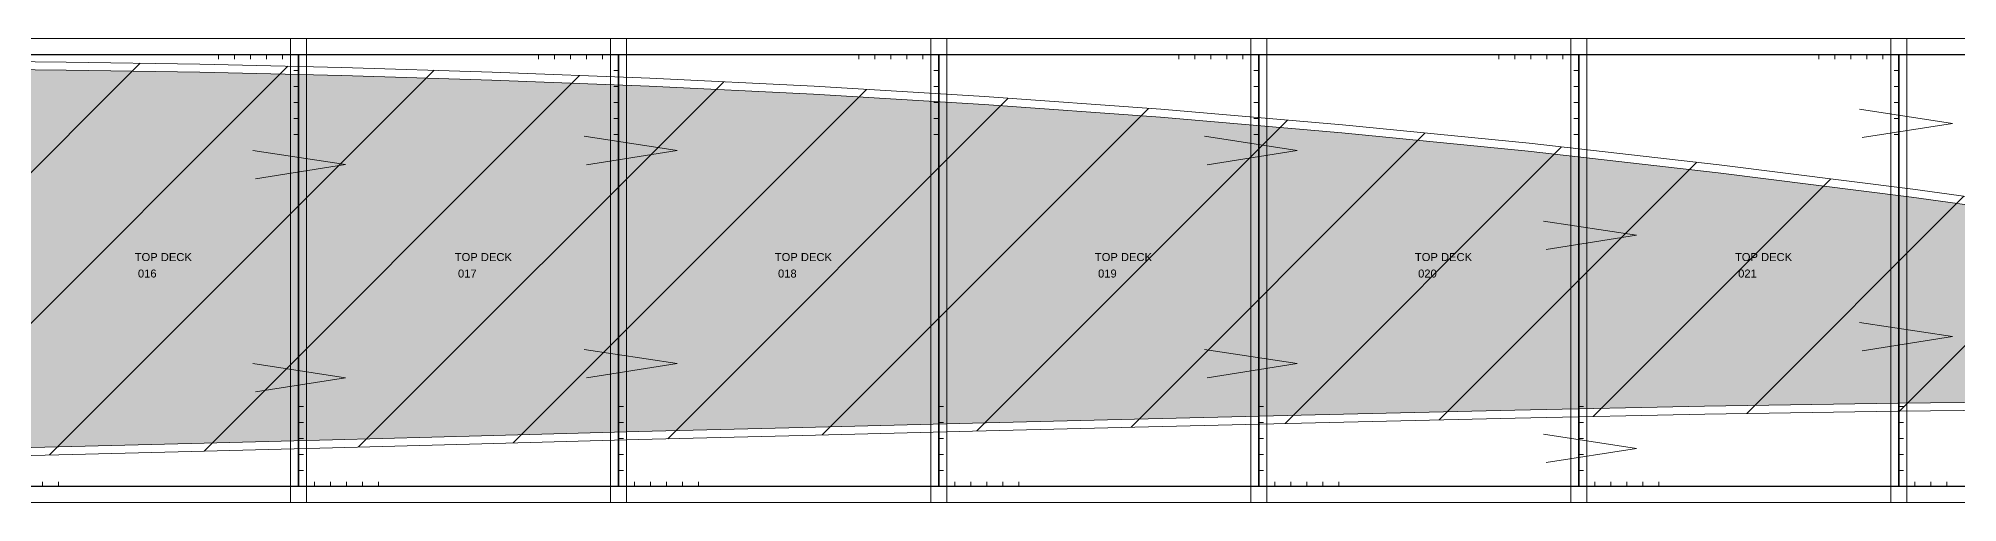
# Model space of a CAD drawing. Header units: millimetres. Extents: x -751 to 39822, y -9875 to 9310.
# Drawn here: x 22264 to 23463, y 9020 to 9310 of the extents above; entities that cross this region are included whole.
import ezdxf
from ezdxf.enums import TextEntityAlignment as Align

# ---------------------------------------------------------------- set-up
doc = ezdxf.new("R2010")
doc.units = ezdxf.units.MM
doc.header["$MEASUREMENT"] = 0
doc.layers.get('0').update_dxf_attribs({"lineweight": 0})
doc.layers.add('print', color=3, linetype='Continuous', lineweight=0)
doc.styles.get("Standard").update_dxf_attribs({"font": 'arial.ttf'})

# ---------------------------------------------------------------- blocks, each defined once
blk = doc.blocks.new('top hull')
h = blk.add_hatch()
h.set_pattern_fill('user', color=252, scale=66.505, angle=45, style=0, pattern_type=0)
h.set_pattern_definition([(45, (-19226.736, -9029.57), (-47.02614, 47.02614), [])])
h.paths.add_polyline_path([(5199.7, 0.2), (5079.7, 30.9), (4954.7, 59.3), (4829.5, 85.1), (4704.3, 108.7), (4579.4, 130.5), (4454.9, 150.5), (4331.2, 169), (4208.7, 185.8), (4087.8, 201), (3968.9, 214.5), (3852.4, 226), (3738.9, 235.7), (3628.7, 243.7), (3522.1, 250.1), (3419.4, 255.1), (3320.9, 259), (3227.1, 261.8), (3138.3, 263.8), (3054.8, 265.2), (2977, 266), (2905.2, 266.6), (2839.6, 267), (2780.2, 267.3), (2726.3, 267.6), (2677.4, 267.8), (2633.1, 268), (2592.7, 268.1), (2555.7, 268.2), (2521.6, 268.2), (2489.8, 268.1), (2459.8, 268.1), (2431.2, 268), (2403.2, 267.8), (2375.7, 267.7), (2348, 267.5), (2319.8, 267.3), (2290.7, 267.1), (2260.3, 267), (2228.2, 266.8), (2193.9, 266.7), (2157.1, 266.6), (2117.3, 266.5), (2074.1, 266.5), (2027.1, 266.5), (1975.8, 266.3), (1919.6, 265.6), (1858.1, 264.3), (1790.6, 262.2), (1716.8, 259), (1636, 254.6), (1547.9, 248.8), (1451.8, 241.3), (1347.2, 232), (1233.8, 220.7), (1112.6, 207.4), (985.9, 192.3), (855.8, 175.8), (724.3, 158.1), (593.6, 139.4), (465.8, 119.9), (343, 99.8), (227.3, 79.5), (120.5, 59.1), (25.5, 39.1), (119.8, 40.8), (226.1, 41.9), (341.3, 42.5), (463.4, 42.7), (590.4, 42.4), (720.3, 41.8), (850.9, 40.9), (980.3, 39.8), (1106.2, 38.6), (1226.6, 37.4), (1339.5, 36.1), (1443.6, 35), (1539.4, 33.9), (1627.5, 32.8), (1708.2, 31.7), (1782.2, 30.7), (1850, 29.7), (1912, 28.7), (1968.9, 27.7), (2021.1, 26.7), (2069.2, 25.6), (2113.7, 24.4), (2155.1, 23.2), (2193.5, 21.9), (2229.5, 20.5), (2263.4, 19.2), (2295.4, 17.8), (2326, 16.4), (2355.5, 15.1), (2384.3, 13.9), (2412.5, 12.8), (2440.8, 11.9), (2469.3, 11.1), (2498.7, 10.6), (2529.6, 10.2), (2562.6, 10.2), (2598.3, 10.3), (2637.3, 10.7), (2680.1, 11.3), (2727.5, 12.1), (2779.9, 13.2), (2838, 14.5), (2902.3, 16.1), (2973.2, 17.9), (3050.2, 19.9), (3133, 22), (3221.2, 24.3), (3314.5, 26.8), (3412.5, 29.4), (3514.9, 32), (3621.2, 34.7), (3731.1, 37.4), (3844.2, 40.1), (3960.2, 42.8), (4078.7, 45.3), (4199.4, 47.2), (4321.7, 48.4), (4445.6, 48.5), (4570.6, 47), (4696.4, 43.6), (4822.9, 37.8), (4949.9, 28.9), (5077.1, 16.4)])
blk.add_hatch(color=255).paths.add_polyline_path([(5077.7, 21.3), (5078.5, 26), (4953.6, 54.4), (4828.5, 80.2), (4703.5, 103.8), (4578.6, 125.6), (4454.1, 145.6), (4330.5, 164), (4208, 180.9), (4087.2, 196), (3968.3, 209.5), (3852, 221), (3738.6, 230.7), (3628.4, 238.7), (3521.8, 245.1), (3419.1, 250.2), (3320.8, 254), (3227, 256.8), (3138.2, 258.8), (3054.8, 260.2), (2976.9, 261), (2905.1, 261.6), (2839.6, 262), (2780.1, 262.3), (2726.3, 262.6), (2677.4, 262.8), (2633, 263), (2592.6, 263.1), (2555.7, 263.2), (2521.6, 263.2), (2489.8, 263.1), (2459.9, 263.1), (2431.2, 263), (2403.3, 262.8), (2375.7, 262.7), (2348, 262.5), (2319.8, 262.3), (2290.8, 262.1), (2260.3, 262), (2228.2, 261.8), (2193.9, 261.7), (2157.1, 261.6), (2117.3, 261.5), (2074.1, 261.5), (2027.1, 261.5), (1975.8, 261.3), (1919.7, 260.6), (1858.2, 259.3), (1790.8, 257.2), (1717, 254), (1636.4, 249.6), (1548.2, 243.8), (1452.2, 236.3), (1347.6, 227), (1234.3, 215.7), (1113.2, 202.4), (986.5, 187.4), (856.4, 170.9), (725, 153.2), (594.3, 134.4), (466.6, 114.9), (343.9, 94.9), (228.2, 74.6), (121.5, 54.2), (77.7, 45), (119.7, 45.8), (226.1, 46.9), (341.3, 47.5), (463.4, 47.7), (590.4, 47.4), (720.3, 46.8), (851, 45.9), (980.3, 44.8), (1106.2, 43.6), (1226.7, 42.4), (1339.5, 41.1), (1443.7, 40), (1539.5, 38.9), (1627.5, 37.8), (1708.3, 36.7), (1782.3, 35.7), (1850.1, 34.7), (1912.1, 33.7), (1969, 32.7), (2021.3, 31.7), (2069.4, 30.6), (2113.9, 29.4), (2155.2, 28.2), (2193.7, 26.9), (2229.7, 25.5), (2263.6, 24.2), (2295.7, 22.8), (2326.3, 21.4), (2355.8, 20.1), (2384.5, 18.9), (2412.7, 17.8), (2440.9, 16.8), (2469.4, 16.1), (2498.8, 15.6), (2529.7, 15.2), (2562.6, 15.2), (2598.3, 15.3), (2637.2, 15.7), (2680, 16.3), (2727.4, 17.1), (2779.8, 18.2), (2837.9, 19.5), (2902.2, 21.1), (2973, 22.9), (3050, 24.8), (3132.8, 27), (3221.1, 29.3), (3314.4, 31.8), (3412.4, 34.4), (3514.8, 37), (3621.1, 39.7), (3731, 42.4), (3844.1, 45.1), (3960.1, 47.8), (4078.6, 50.3), (4199.3, 52.2), (4321.7, 53.4), (4445.6, 53.5), (4570.7, 52), (4696.6, 48.6), (4823.2, 42.8), (4950.3, 33.9), (5077.7, 21.3), (5078.5, 26)], flags=0)
for p, q in [((3150, 270), (3150, 267)), ((3160, 270), (3160, 267)), ((3170, 270), (3170, 267)), ((3180, 270), (3180, 267)), ((3190, 270), (3190, 267)), ((3200, 270), (3200, 260)), ((3350, 270), (3350, 267)), ((3360, 270), (3360, 267)), ((3370, 270), (3370, 267)), ((3380, 270), (3380, 267)), ((3390, 270), (3390, 267)), ((3400, 270), (3400, 260)), ((3550, 270), (3550, 267)), ((3560, 270), (3560, 267)), ((3570, 270), (3570, 267)), ((3580, 270), (3580, 267)), ((3590, 270), (3590, 267)), ((3600, 270), (3600, 260)), ((3750, 270), (3750, 267)), ((3760, 270), (3760, 267)), ((3770, 270), (3770, 267)), ((3780, 270), (3780, 267)), ((3790, 270), (3790, 267)), ((3800, 270), (3800, 260)), ((3950, 270), (3950, 267)), ((3960, 270), (3960, 267)), ((3970, 270), (3970, 267)), ((3980, 270), (3980, 267)), ((3990, 270), (3990, 267)), ((4000, 270), (4000, 260)), ((4150, 270), (4150, 267)), ((4160, 270), (4160, 267)), ((4170, 270), (4170, 267)), ((4180, 270), (4180, 267)), ((4190, 270), (4190, 267)), ((4200, 270), (4200, 260)), ((3200, 260), (3197, 260)), ((3200, 260), (3200, 250)), ((3400, 260), (3397, 260)), ((3400, 260), (3400, 250)), ((3600, 260), (3597, 260)), ((3600, 260), (3600, 250)), ((3800, 260), (3797, 260)), ((3800, 260), (3800, 250)), ((4000, 260), (3997, 260)), ((4000, 260), (4000, 250)), ((4200, 260), (4197, 260)), ((4200, 260), (4200, 250)), ((3200, 250), (3197, 250)), ((3200, 240), (3197, 240)), ((3200, 250), (3200, 240)), ((3200, 240), (3200, 230)), ((3400, 250), (3397, 250)), ((3400, 240), (3397, 240)), ((3400, 250), (3400, 240)), ((3400, 240), (3400, 230)), ((3600, 250), (3597, 250)), ((3600, 240), (3597, 240)), ((3600, 250), (3600, 240)), ((3600, 240), (3600, 230)), ((3800, 250), (3797, 250)), ((3800, 240), (3797, 240)), ((3800, 250), (3800, 240)), ((3800, 240), (3800, 230)), ((4000, 250), (3997, 250)), ((4000, 240), (3997, 240)), ((4000, 250), (4000, 240)), ((4000, 240), (4000, 230)), ((4200, 250), (4197, 250)), ((4200, 240), (4197, 240)), ((4200, 250), (4200, 240)), ((4200, 240), (4200, 230)), ((3200, 230), (3197, 230)), ((3200, 230), (3200, 220)), ((3400, 230), (3397, 230)), ((3400, 230), (3400, 220)), ((3600, 230), (3597, 230)), ((3600, 230), (3600, 220)), ((3800, 230), (3797, 230)), ((3800, 230), (3800, 220)), ((4000, 230), (3997, 230)), ((4000, 230), (4000, 220)), ((4175.4, 235.7), (4233.5, 226.8)), ((4200, 230), (4197, 230)), ((4200, 230), (4200, 220)), ((3200, 220), (3197, 220)), ((3378.4, 218.9), (3436.5, 210)), ((3400, 220), (3397, 220)), ((3600, 220), (3597, 220)), ((3766.1, 218.9), (3824.1, 210)), ((3800, 220), (3797, 220)), ((4000, 220), (3997, 220)), ((4233.5, 226.8), (4177, 218)), ((4200, 220), (4197, 220)), ((3171.4, 210), (3229.4, 201.2)), ((3436.5, 210), (3380, 201.1)), ((3824.1, 210), (3767.7, 201.1)), ((3229.4, 201.2), (3173, 192.3)), ((3978, 165.9), (4036, 157)), ((4036, 157), (3979.6, 148.1)), ((4175.4, 102.6), (4233.5, 93.7)), ((3378.4, 85.7), (3436.5, 76.9)), ((3766.1, 85.7), (3824.1, 76.9)), ((4233.5, 93.7), (4177, 84.8)), ((3171.4, 76.9), (3229.4, 68)), ((3436.5, 76.9), (3380, 68)), ((3824.1, 76.9), (3767.7, 68)), ((3229.4, 68), (3173, 59.2)), ((3200, 50), (3203, 50)), ((3200, 40), (3200, 50)), ((3400, 50), (3403, 50)), ((3400, 40), (3400, 50)), ((3600, 50), (3603, 50)), ((3600, 40), (3600, 50)), ((3800, 50), (3803, 50)), ((3800, 40), (3800, 50)), ((4000, 50), (4003, 50)), ((4000, 40), (4000, 50)), ((4200, 50), (4203, 50)), ((4200, 40), (4200, 50)), ((3200, 40), (3203, 40)), ((3200, 30), (3200, 40)), ((3400, 40), (3403, 40)), ((3400, 30), (3400, 40)), ((3600, 40), (3603, 40)), ((3600, 30), (3600, 40)), ((3800, 40), (3803, 40)), ((3800, 30), (3800, 40)), ((4000, 40), (4003, 40)), ((4000, 30), (4000, 40)), ((4200, 40), (4203, 40)), ((4200, 30), (4200, 40)), ((3200, 20), (3200, 30)), ((3200, 30), (3203, 30)), ((3400, 20), (3400, 30)), ((3400, 30), (3403, 30)), ((3600, 20), (3600, 30)), ((3600, 30), (3603, 30)), ((3800, 20), (3800, 30)), ((3800, 30), (3803, 30)), ((3978, 32.8), (4036, 23.9)), ((4000, 20), (4000, 30)), ((4000, 30), (4003, 30)), ((4200, 20), (4200, 30)), ((4200, 30), (4203, 30)), ((3200, 20), (3203, 20)), ((3200, 10), (3200, 20)), ((3400, 20), (3403, 20)), ((3400, 10), (3400, 20)), ((3600, 20), (3603, 20)), ((3600, 10), (3600, 20)), ((3800, 20), (3803, 20)), ((3800, 10), (3800, 20)), ((4036, 23.9), (3979.6, 15)), ((4000, 20), (4003, 20)), ((4000, 10), (4000, 20)), ((4200, 20), (4203, 20)), ((4200, 10), (4200, 20)), ((3040, 0), (3040, 3)), ((3050, 0), (3050, 3)), ((3200, 0), (3200, 10)), ((3200, 10), (3203, 10)), ((3210, 0), (3210, 3)), ((3220, 0), (3220, 3)), ((3230, 0), (3230, 3)), ((3240, 0), (3240, 3)), ((3250, 0), (3250, 3)), ((3400, 0), (3400, 10)), ((3400, 10), (3403, 10)), ((3410, 0), (3410, 3)), ((3420, 0), (3420, 3)), ((3430, 0), (3430, 3)), ((3440, 0), (3440, 3)), ((3450, 0), (3450, 3)), ((3600, 0), (3600, 10)), ((3600, 10), (3603, 10)), ((3610, 0), (3610, 3)), ((3620, 0), (3620, 3)), ((3630, 0), (3630, 3)), ((3640, 0), (3640, 3)), ((3650, 0), (3650, 3)), ((3800, 0), (3800, 10)), ((3800, 10), (3803, 10)), ((3810, 0), (3810, 3)), ((3820, 0), (3820, 3)), ((3830, 0), (3830, 3)), ((3840, 0), (3840, 3)), ((3850, 0), (3850, 3)), ((4000, 0), (4000, 10)), ((4000, 10), (4003, 10)), ((4010, 0), (4010, 3)), ((4020, 0), (4020, 3)), ((4030, 0), (4030, 3)), ((4040, 0), (4040, 3)), ((4050, 0), (4050, 3)), ((4200, 0), (4200, 10)), ((4200, 10), (4203, 10)), ((4210, 0), (4210, 3)), ((4220, 0), (4220, 3)), ((4230, 0), (4230, 3))]:
    blk.add_line(p, q)
at = {"flags": 128}
for points in [[(4331.2, 169), (4208.7, 185.8), (4087.8, 201), (3968.9, 214.5), (3852.4, 226), (3738.9, 235.7), (3628.7, 243.7), (3522.1, 250.1), (3419.4, 255.1), (3320.9, 259), (3227.1, 261.8), (3138.3, 263.8), (3054.8, 265.2), (2977, 266)], [(2973.2, 17.9), (3050.2, 19.9), (3133, 22), (3221.2, 24.3), (3314.5, 26.8), (3412.5, 29.4), (3514.9, 32), (3621.2, 34.7), (3731.1, 37.4), (3844.2, 40.1), (3960.2, 42.8), (4078.7, 45.3), (4199.4, 47.2), (4321.7, 48.4)]]:
    blk.add_lwpolyline(points, dxfattribs=at)
at = {"lineweight": 30}
for points in [[(3200, 270), (3200, 0), (3000, 0), (3000, 270), (3200, 270)], [(3400, 270), (3400, 0), (3200, 0), (3200, 270), (3400, 270)], [(3600, 270), (3600, 0), (3400, 0), (3400, 270), (3600, 270)], [(3800, 270), (3800, 0), (3600, 0), (3600, 270), (3800, 270)], [(4000, 270), (4000, 0), (3800, 0), (3800, 270), (4000, 270)], [(4200, 270), (4200, 0), (4000, 0), (4000, 270), (4200, 270)], [(4400, 270), (4400, 0), (4200, 0), (4200, 270), (4400, 270)]]:
    blk.add_lwpolyline(points, dxfattribs=at)
at = {"color": 252}
for points in [[(5077.7, 21.3), (5078.5, 26), (4953.6, 54.4), (4828.5, 80.2), (4703.5, 103.8), (4578.6, 125.6), (4454.1, 145.6), (4330.5, 164), (4208, 180.9), (4087.2, 196), (3968.3, 209.5), (3852, 221), (3738.6, 230.7), (3628.4, 238.7), (3521.8, 245.1), (3419.1, 250.2), (3320.8, 254), (3227, 256.8), (3138.2, 258.8), (3054.8, 260.2), (2976.9, 261)], [(2973, 22.9), (3050, 24.8), (3132.8, 27), (3221.1, 29.3), (3314.4, 31.8), (3412.4, 34.4), (3514.8, 37), (3621.1, 39.7), (3731, 42.4), (3844.1, 45.1), (3960.1, 47.8), (4078.6, 50.3), (4199.3, 52.2), (4321.7, 53.4), (4445.6, 53.5), (4570.7, 52), (4696.6, 48.6), (4823.2, 42.8), (4950.3, 33.9), (5077.7, 21.3), (5078.5, 26)]]:
    blk.add_lwpolyline(points, dxfattribs=at)
at = {"layer": 'print', "color": 255}
for points in [[(2995, -10), (3205, -10), (3205, 280), (2995, 280)], [(3195, -10), (3405, -10), (3405, 280), (3195, 280)], [(3395, -10), (3605, -10), (3605, 280), (3395, 280)], [(3595, -10), (3805, -10), (3805, 280), (3595, 280)], [(3795, -10), (4005, -10), (4005, 280), (3795, 280)], [(3995, -10), (4205, -10), (4205, 280), (3995, 280)], [(4195, -10), (4405, -10), (4405, 280), (4195, 280)]]:
    blk.add_lwpolyline(points, close=True, dxfattribs=at)
at = {"layer": 'print'}
for s, p in [('TOP DECK', (3097.6, 139.4)), ('TOP DECK', (3297.6, 139.4)), ('TOP DECK', (3497.6, 139.4)), ('TOP DECK', (3697.6, 139.4)), ('TOP DECK', (3897.6, 139.4)), ('TOP DECK', (4097.6, 139.4)), ('016', (3099.6, 129.1)), ('017', (3299.6, 129.1)), ('018', (3499.6, 129.1)), ('019', (3699.6, 129.1)), ('020', (3899.6, 129.1)), ('021', (4099.6, 129.1))]:
    blk.add_text(s, height=5, rotation=360, dxfattribs=at).set_placement(p, align=Align.BOTTOM_LEFT)

msp = doc.modelspace()

# ---------------------------------------------------------------- block references
msp.add_blockref('top hull', (19226.73555, 9029.56692))

doc.saveas('drawing.dxf')
